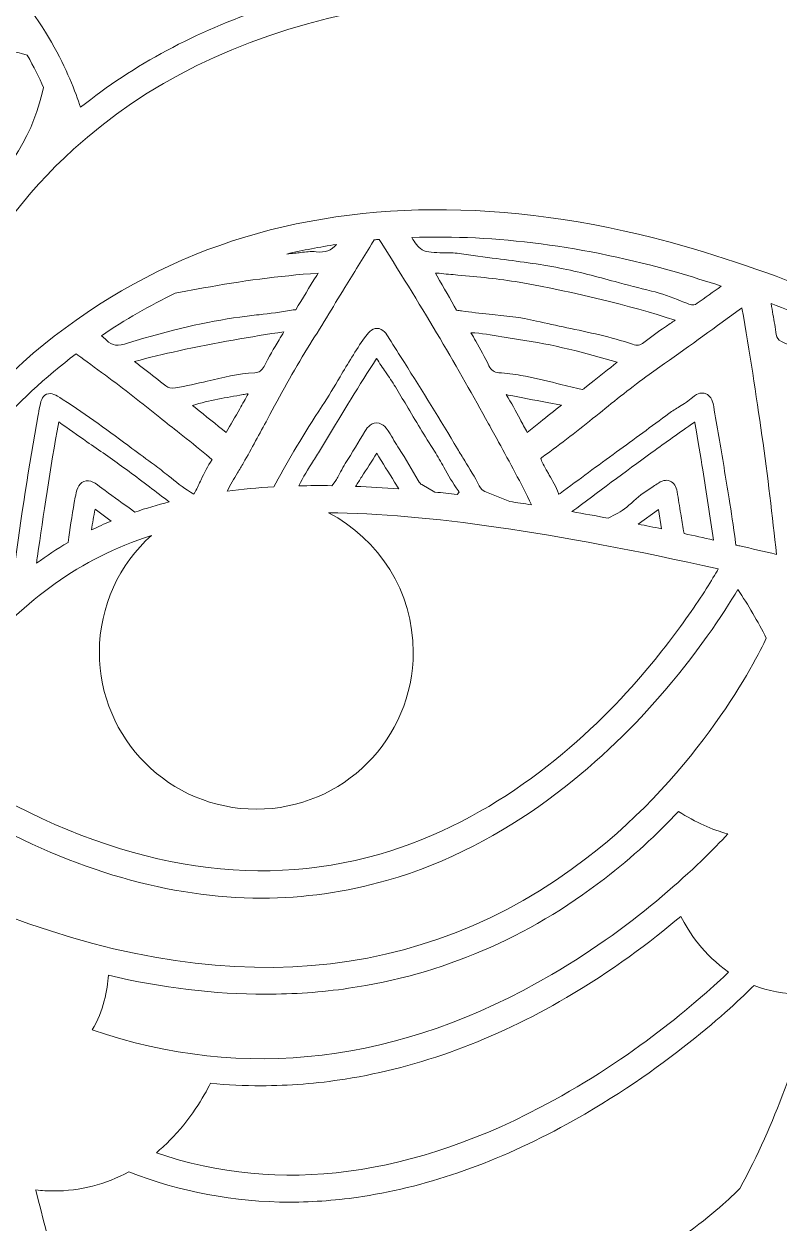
# Model space of a CAD drawing. Extents: x 126 to 2875, y -2951 to -49.
# Drawn here: x 1807 to 2245, y -1525 to -830 of the extents above; entities that cross this region are included whole.
import ezdxf

# ---------------------------------------------------------------- set-up
doc = ezdxf.new("R2010")
doc.units = 0
doc.header["$MEASUREMENT"] = 0
doc.layers.add('Layer 1', color=7, linetype='Continuous')

# ---------------------------------------------------------------- blocks, each defined once
blk = doc.blocks.new('block 2')
at = {"layer": 'Layer 1', "lineweight": 0}
for points, knots in [([(2818.52, -1015.73), (2765.29, -1065.49), (2703.63, -1093.3), (2640.24, -1096.15), (2556.69, -1099.87), (2474.7, -1071.45), (2412.6, -1046.28), (2390.46, -1037.31), (2368.11, -1027.6), (2346.48, -1018.23), (2338.27, -1014.67), (2330.02, -1011.09), (2321.71, -1007.53), (2370.51, -1008.44), (2426.27, -1007.2), (2513.09, -924.65), (2568.78, -871.7), (2642.17, -798.11), (2625.81, -711.87), (2622.52, -694.49), (2611.09, -653.09), (2560.09, -612.54), (2565.36, -622.37), (2601.86, -692.87), (2569.54, -747.69), (2554.2, -773.71), (2526.78, -791.73), (2470.03, -803.98), (2455.63, -807.08), (2439.86, -809.44), (2422.81, -811.04), (2491.94, -734.79), (2533.75, -634.63), (2547.11, -513), (2561.91, -378.42), (2538.09, -252.24), (2515.5, -170.1), (2510.84, -153.21), (2505.7, -136.24), (2500.21, -119.65), (2496.11, -107.32), (2491.02, -97.85), (2485.03, -91.28), (2485.03, -91.28), (2489.08, -88.91), (2489.08, -88.91), (2488.22, -87.43), (2467.53, -52.75), (2420.58, -50.35), (2390.21, -48.79), (2356.11, -61.25), (2319.21, -87.4), (2293.72, -105.48), (2266.78, -130.21), (2238.64, -161.33), (2186.92, -191.97), (2146.46, -219.39), (2111.33, -247.55), (2059.02, -289.5), (2001.37, -329.63), (1934.36, -338.98), (1877.45, -346.93), (1826.29, -329.19), (1772.12, -310.4), (1744.15, -300.69), (1715.23, -290.66), (1685.52, -284.53), (1598.6, -266.59), (1534.9, -282.01), (1500.31, -329.06), (1465.72, -282.01), (1402.02, -266.61), (1315.1, -284.53), (1285.39, -290.66), (1256.47, -300.69), (1228.5, -310.4), (1174.33, -329.19), (1123.17, -346.93), (1066.26, -338.98), (999.25, -329.63), (941.6, -289.5), (889.29, -247.55), (854.16, -219.39), (813.72, -191.97), (761.98, -161.33), (733.84, -130.21), (706.9, -105.48), (681.41, -87.4), (644.51, -61.25), (610.42, -48.78), (580.04, -50.35), (533.09, -52.75), (512.4, -87.43), (511.54, -88.91), (511.54, -88.91), (515.6, -91.28), (515.6, -91.28), (509.6, -97.85), (504.51, -107.32), (500.43, -119.65), (494.91, -136.25), (489.76, -153.22), (485.12, -170.1), (462.53, -252.24), (438.71, -378.42), (453.51, -513), (466.87, -634.63), (508.68, -734.79), (577.81, -811.04), (560.76, -809.44), (544.99, -807.08), (530.59, -803.98), (473.84, -791.73), (446.42, -773.71), (431.08, -747.69), (398.76, -692.87), (435.26, -622.37), (440.53, -612.54), (389.53, -653.09), (378.1, -694.49), (374.81, -711.87), (358.45, -798.11), (431.84, -871.7), (487.53, -924.65), (574.36, -1007.2), (630.11, -1008.44), (678.91, -1007.53), (670.6, -1011.09), (662.35, -1014.67), (654.14, -1018.23), (632.51, -1027.6), (610.16, -1037.31), (588.02, -1046.28), (525.92, -1071.45), (443.9, -1099.88), (360.39, -1096.15), (296.99, -1093.3), (235.33, -1065.49), (182.1, -1015.73), (182.1, -1015.73), (125.87, -963.15), (125.87, -963.15), (125.87, -963.15), (170.22, -1026.07), (170.22, -1026.07), (219.77, -1096.34), (304.4, -1156.08), (385.84, -1178.26), (421.01, -1187.83), (457.96, -1193.28), (496.54, -1194.59), (485.65, -1205.66), (470.29, -1222.36), (453.05, -1244.47), (422.71, -1283.4), (380.73, -1347.02), (353.04, -1429.06), (321.9, -1521.35), (314.84, -1617.62), (332.07, -1715.18), (353.53, -1836.78), (412.97, -1960.62), (508.76, -2083.27), (508.76, -2083.27), (517.35, -2094.25), (517.35, -2094.25), (517.35, -2094.25), (522.39, -2081.24), (522.39, -2081.24), (522.59, -2080.7), (544.03, -2026.57), (607.28, -1966.45), (618.55, -1955.74), (631.63, -1944.41), (646.68, -1932.9), (644.92, -1962.85), (643.59, -2025.77), (654.99, -2105.75), (664.24, -2170.7), (680.05, -2233.27), (701.96, -2291.74), (729.36, -2364.83), (766.43, -2431.68), (812.16, -2490.44), (814.05, -2493.21), (839.63, -2531.25), (859.49, -2587.32), (878.32, -2640.42), (895.73, -2721.14), (871.87, -2804.06), (871.87, -2804.06), (865.62, -2825.84), (865.62, -2825.84), (865.62, -2825.84), (884.08, -2812.68), (884.08, -2812.68), (885.65, -2811.57), (922.92, -2784.71), (954.16, -2735.73), (978.8, -2697.08), (1003.28, -2637.97), (992.89, -2564.05), (993.48, -2564.79), (994.03, -2565.49), (994.54, -2566.17), (1016.21, -2595.31), (1039.76, -2622.73), (1064.5, -2647.63), (1109.21, -2692.65), (1155.37, -2726.78), (1201.72, -2749.11), (1255.68, -2775.1), (1310.13, -2785.14), (1363.64, -2778.93), (1378.87, -2809.5), (1404.34, -2833.21), (1429, -2856.2), (1455.2, -2880.59), (1479.94, -2903.62), (1493.04, -2933.91), (1493.04, -2933.91), (1500.31, -2950.67), (1500.31, -2950.67), (1500.31, -2950.67), (1507.58, -2933.91), (1507.58, -2933.91), (1520.68, -2903.62), (1545.42, -2880.59), (1571.62, -2856.2), (1596.29, -2833.21), (1621.76, -2809.5), (1636.98, -2778.93), (1690.49, -2785.14), (1744.94, -2775.1), (1798.9, -2749.11), (1845.25, -2726.78), (1891.43, -2692.65), (1936.12, -2647.63), (1960.86, -2622.73), (1984.41, -2595.33), (2006.08, -2566.18), (2006.59, -2565.5), (2007.14, -2564.79), (2007.73, -2564.05), (1997.35, -2637.97), (2021.82, -2697.08), (2046.46, -2735.73), (2077.7, -2784.71), (2114.98, -2811.57), (2116.54, -2812.68), (2116.54, -2812.68), (2135, -2825.84), (2135, -2825.84), (2135, -2825.84), (2128.75, -2804.06), (2128.75, -2804.06), (2104.89, -2721.14), (2122.3, -2640.42), (2141.13, -2587.32), (2161.01, -2531.22), (2186.59, -2493.18), (2188.46, -2490.44), (2234.19, -2431.68), (2271.26, -2364.83), (2298.65, -2291.74), (2320.57, -2233.27), (2336.38, -2170.7), (2345.63, -2105.75), (2357.03, -2025.77), (2355.7, -1962.85), (2353.94, -1932.9), (2368.99, -1944.41), (2382.07, -1955.74), (2393.34, -1966.45), (2456.59, -2026.57), (2478.03, -2080.7), (2478.23, -2081.24), (2478.23, -2081.24), (2483.25, -2094.29), (2483.25, -2094.29), (2483.25, -2094.29), (2491.86, -2083.27), (2491.86, -2083.27), (2587.65, -1960.62), (2647.09, -1836.78), (2668.55, -1715.18), (2685.78, -1617.62), (2678.72, -1521.35), (2647.58, -1429.06), (2619.89, -1347.02), (2577.91, -1283.4), (2547.57, -1244.47), (2530.33, -1222.36), (2514.97, -1205.66), (2504.08, -1194.59), (2542.66, -1193.28), (2579.61, -1187.83), (2614.78, -1178.26), (2696.22, -1156.08), (2780.85, -1096.34), (2830.4, -1026.07), (2830.4, -1026.07), (2874.75, -963.15), (2874.75, -963.15), (2874.75, -963.15), (2818.52, -1015.73), (2818.52, -1015.73)], [0, 0, 0, 0, 1, 1, 1, 2, 2, 2, 3, 3, 3, 4, 4, 4, 5, 5, 5, 6, 6, 6, 7, 7, 7, 8, 8, 8, 9, 9, 9, 10, 10, 10, 11, 11, 11, 12, 12, 12, 13, 13, 13, 14, 14, 14, 15, 15, 15, 16, 16, 16, 17, 17, 17, 18, 18, 18, 19, 19, 19, 20, 20, 20, 21, 21, 21, 22, 22, 22, 23, 23, 23, 24, 24, 24, 25, 25, 25, 26, 26, 26, 27, 27, 27, 28, 28, 28, 29, 29, 29, 30, 30, 30, 31, 31, 31, 32, 32, 32, 33, 33, 33, 34, 34, 34, 35, 35, 35, 36, 36, 36, 37, 37, 37, 38, 38, 38, 39, 39, 39, 40, 40, 40, 41, 41, 41, 42, 42, 42, 43, 43, 43, 44, 44, 44, 45, 45, 45, 46, 46, 46, 47, 47, 47, 48, 48, 48, 49, 49, 49, 50, 50, 50, 51, 51, 51, 52, 52, 52, 53, 53, 53, 54, 54, 54, 55, 55, 55, 56, 56, 56, 57, 57, 57, 58, 58, 58, 59, 59, 59, 60, 60, 60, 61, 61, 61, 62, 62, 62, 63, 63, 63, 64, 64, 64, 65, 65, 65, 66, 66, 66, 67, 67, 67, 68, 68, 68, 69, 69, 69, 70, 70, 70, 71, 71, 71, 72, 72, 72, 73, 73, 73, 74, 74, 74, 75, 75, 75, 76, 76, 76, 77, 77, 77, 78, 78, 78, 79, 79, 79, 80, 80, 80, 81, 81, 81, 82, 82, 82, 83, 83, 83, 84, 84, 84, 85, 85, 85, 86, 86, 86, 87, 87, 87, 88, 88, 88, 89, 89, 89, 90, 90, 90, 91, 91, 91, 92, 92, 92, 93, 93, 93, 94, 94, 94, 95, 95, 95, 96, 96, 96, 97, 97, 97, 98, 98, 98, 99, 99, 99, 100, 100, 100, 101, 101, 101, 102, 102, 102, 102]), ([(2582.81, -756.33), (2603.8, -724.07), (2602.18, -687.76), (2595.12, -659.17), (2602.64, -673.57), (2608.83, -691.68), (2610.05, -713.31), (2613.47, -774.62), (2577.19, -841.86), (2502.17, -913.19), (2417.58, -993.62), (2366.87, -992.61), (2317.83, -991.62), (2307, -991.4), (2295.8, -991.18), (2284.46, -991.85), (2284.45, -991.85), (2284.45, -991.85), (2284.45, -991.85), (2284.45, -991.85), (2284.43, -991.85), (2284.43, -991.85), (2253.71, -979.29), (2222.35, -967.61), (2190.36, -958.46), (2095.68, -931.38), (2005.07, -930.36), (1928.34, -955.5), (1848.8, -981.54), (1779.28, -1038.1), (1737.61, -1110.65), (1735.38, -1114.54), (1733.23, -1118.45), (1731.17, -1122.41), (1732.69, -1107.24), (1735.6, -1087.6), (1741.17, -1065.64), (1752.79, -1019.88), (1778.69, -954.39), (1836.06, -902.27), (1920.64, -825.41), (2048.87, -797.41), (2217.17, -819), (2256.95, -824.1), (2293.68, -827.34), (2327.35, -828.72), (2327.38, -828.74), (2327.39, -828.75), (2327.41, -828.77), (2327.41, -828.77), (2327.46, -828.72), (2327.46, -828.72), (2462.18, -834.25), (2547.88, -810.01), (2582.81, -756.33)], [0, 0, 0, 0, 1, 1, 1, 2, 2, 2, 3, 3, 3, 4, 4, 4, 5, 5, 5, 6, 6, 6, 7, 7, 7, 8, 8, 8, 9, 9, 9, 10, 10, 10, 11, 11, 11, 12, 12, 12, 13, 13, 13, 14, 14, 14, 15, 15, 15, 16, 16, 16, 17, 17, 17, 18, 18, 18, 18]), ([(1855.99, -728.77), (1875.39, -741.21), (1891.71, -758.53), (1907.5, -775.26), (1910.01, -777.94), (1912.51, -780.6), (1915.05, -783.26), (1921.36, -789.88), (1927.54, -796.94), (1933.5, -803.76), (1936.69, -807.38), (1939.85, -810.99), (1943.05, -814.59), (1943.3, -814.85), (1943.56, -815.12), (1943.81, -815.39), (1944.11, -815.73), (1944.55, -816.2), (1944.79, -816.5), (1944.79, -816.5), (1945.01, -817.91), (1945.01, -817.91), (1945.01, -817.91), (1946.6, -819.49), (1946.6, -819.49), (1946.93, -819.82), (1947.28, -820.11), (1947.62, -820.41), (1907.02, -833.96), (1871.15, -853.15), (1840.19, -877.98), (1834.38, -860.03), (1819.4, -824.38), (1784.74, -790.4), (1756.7, -762.92), (1721.55, -742.26), (1680.26, -729.01), (1671.44, -726.18), (1662.33, -723.72), (1652.94, -721.57), (1652.94, -721.57), (1650.01, -716.57), (1650.01, -716.57), (1650.01, -716.57), (1650.01, -716.55), (1650.01, -716.55), (1650.45, -716.3), (1651.09, -715.97), (1652.02, -715.57), (1685.3, -701.23), (1720.41, -695.15), (1756.34, -697.51), (1793.97, -699.98), (1827.49, -710.49), (1855.99, -728.77)], [0, 0, 0, 0, 1, 1, 1, 2, 2, 2, 3, 3, 3, 4, 4, 4, 5, 5, 5, 6, 6, 6, 7, 7, 7, 8, 8, 8, 9, 9, 9, 10, 10, 10, 11, 11, 11, 12, 12, 12, 13, 13, 13, 14, 14, 14, 15, 15, 15, 16, 16, 16, 17, 17, 17, 18, 18, 18, 18]), ([(1755.63, -950.69), (1752.16, -953.06), (1748.57, -955.52), (1745.1, -958.02), (1744.55, -958.41), (1744.26, -958.52), (1744.26, -958.56), (1744.17, -958.52), (1743.87, -958.37), (1743.28, -957.83), (1740.65, -955.45), (1737.71, -952.76), (1737.3, -951.7), (1737.85, -950.64), (1741.41, -948.11), (1744.04, -946.22), (1748.47, -943.07), (1753.06, -939.96), (1757.51, -936.93), (1763.08, -933.15), (1768.86, -929.22), (1774.4, -925.17), (1784.39, -917.87), (1791.58, -909.25), (1795.71, -899.56), (1798.7, -892.59), (1797.8, -884.36), (1793.33, -877.56), (1788.52, -870.19), (1780.59, -865.76), (1772.18, -865.72), (1765.49, -865.65), (1759.96, -868.31), (1755.96, -870.67), (1743.72, -877.87), (1735.19, -888.13), (1728.46, -897.22), (1726.69, -899.59), (1724.98, -902.01), (1723.26, -904.42), (1718.84, -910.64), (1714.28, -917.08), (1708.93, -922.69), (1708.36, -923.29), (1708.01, -923.57), (1707.82, -923.68), (1707.62, -923.57), (1707.25, -923.3), (1706.62, -922.72), (1706.62, -922.72), (1706.38, -922.48), (1706.38, -922.48), (1703.93, -920.14), (1701.6, -917.92), (1701.52, -917.13), (1701.44, -916.32), (1703.33, -913.66), (1705.3, -910.86), (1705.3, -910.86), (1705.68, -910.34), (1705.68, -910.34), (1716.97, -894.35), (1732.94, -874.29), (1756.4, -861), (1770.32, -853.11), (1782.52, -848.43), (1794.79, -846.23), (1798.73, -845.52), (1802.48, -845.69), (1805.97, -846.74), (1805.97, -846.74), (1809.24, -847.72), (1809.24, -847.72), (1813.09, -854.46), (1816.21, -860.76), (1818.71, -866.41), (1818.71, -866.41), (1817.71, -870.53), (1817.71, -870.53), (1811.27, -897.07), (1795.98, -920.01), (1772.3, -938.72), (1766.98, -942.93), (1761.2, -946.87), (1755.63, -950.69)], [0, 0, 0, 0, 1, 1, 1, 2, 2, 2, 3, 3, 3, 4, 4, 4, 5, 5, 5, 6, 6, 6, 7, 7, 7, 8, 8, 8, 9, 9, 9, 10, 10, 10, 11, 11, 11, 12, 12, 12, 13, 13, 13, 14, 14, 14, 15, 15, 15, 16, 16, 16, 17, 17, 17, 18, 18, 18, 19, 19, 19, 20, 20, 20, 21, 21, 21, 22, 22, 22, 23, 23, 23, 24, 24, 24, 25, 25, 25, 26, 26, 26, 27, 27, 27, 28, 28, 28, 28]), ([(2198.05, -991.66), (2196.66, -992.68), (2195.55, -993), (2193.06, -992.07), (2191.59, -991.5), (2190.12, -990.93), (2188.66, -990.34), (2183.14, -988.17), (2177.42, -985.94), (2171.46, -984.53), (2164.38, -982.87), (2157.22, -980.92), (2150.31, -979.06), (2139.91, -976.24), (2129.16, -973.33), (2118.28, -971.22), (2106.08, -968.86), (2093.67, -967.26), (2081.65, -965.73), (2074.5, -964.81), (2067.11, -963.86), (2059.89, -962.75), (2056.79, -962.29), (2053.59, -962.28), (2050.5, -962.29), (2045.71, -962.29), (2041.19, -962.31), (2038.34, -960.55), (2035.99, -959.09), (2034.09, -956.39), (2032.38, -953.49), (2080.93, -951.72), (2132.74, -958.45), (2186, -973.69), (2194.69, -976.17), (2203.35, -978.87), (2211.98, -981.71), (2207.14, -985.1), (2202.51, -988.35), (2198.05, -991.66)], [0, 0, 0, 0, 1, 1, 1, 2, 2, 2, 3, 3, 3, 4, 4, 4, 5, 5, 5, 6, 6, 6, 7, 7, 7, 8, 8, 8, 9, 9, 9, 10, 10, 10, 11, 11, 11, 12, 12, 12, 13, 13, 13, 13]), ([(2076.87, -1061.48), (2078.84, -1065.07), (2080.8, -1068.65), (2082.78, -1072.24), (2089.16, -1083.83), (2095.73, -1095.8), (2101.82, -1108.56), (2097.58, -1107.88), (2093.42, -1107.26), (2089.28, -1106.64), (2089.28, -1106.64), (2074.75, -1100.74), (2074.75, -1100.74), (2073.44, -1100.2), (2072.54, -1099.27), (2071.57, -1097.46), (2068.94, -1092.49), (2065.97, -1087.66), (2063.1, -1082.99), (2061.69, -1080.71), (2060.3, -1078.43), (2058.92, -1076.14), (2048.9, -1059.26), (2038.31, -1042.37), (2028.07, -1026.04), (2025.13, -1021.35), (2022.2, -1016.67), (2019.27, -1011.98), (2017.69, -1009.45), (2015.71, -1006.28), (2012.27, -1006.2), (2008.82, -1006.11), (2006.8, -1009.05), (2004.98, -1011.65), (1999.83, -1018.99), (1995.22, -1026.75), (1990.76, -1034.25), (1987.42, -1039.87), (1983.97, -1045.68), (1980.34, -1051.21), (1969.61, -1067.61), (1960.84, -1082.26), (1953.51, -1096), (1953.51, -1096), (1952.41, -1098.09), (1952.41, -1098.09), (1942.97, -1098.63), (1933.95, -1099.46), (1925.29, -1100.6), (1927.08, -1096.95), (1929.17, -1093.47), (1931.22, -1090.08), (1932.41, -1088.14), (1933.58, -1086.21), (1934.69, -1084.27), (1939.49, -1075.84), (1944.14, -1067.18), (1948.65, -1058.81), (1956, -1045.14), (1963.6, -1031.02), (1971.94, -1017.66), (1979.2, -1006.01), (1986.49, -994.09), (1993.53, -982.55), (1998.64, -974.18), (2003.77, -965.79), (2008.93, -957.43), (2008.93, -957.43), (2010.5, -954.88), (2010.5, -954.88), (2011.48, -954.79), (2012.45, -954.69), (2013.41, -954.6), (2013.41, -954.6), (2014.54, -956.39), (2014.54, -956.39), (2039.86, -996.45), (2059.68, -1029.84), (2076.87, -1061.48)], [0, 0, 0, 0, 1, 1, 1, 2, 2, 2, 3, 3, 3, 4, 4, 4, 5, 5, 5, 6, 6, 6, 7, 7, 7, 8, 8, 8, 9, 9, 9, 10, 10, 10, 11, 11, 11, 12, 12, 12, 13, 13, 13, 14, 14, 14, 15, 15, 15, 16, 16, 16, 17, 17, 17, 18, 18, 18, 19, 19, 19, 20, 20, 20, 21, 21, 21, 22, 22, 22, 23, 23, 23, 24, 24, 24, 25, 25, 25, 26, 26, 26, 26]), ([(1976.91, -961.79), (1973.81, -961.42), (1970.81, -961.83), (1967.93, -962.23), (1966.75, -962.4), (1965.58, -962.56), (1964.39, -962.66), (1962.88, -962.78), (1961.35, -962.94), (1959.83, -963.08), (1969.26, -960.84), (1978.89, -958.98), (1988.69, -957.51), (1985.84, -961.07), (1982.16, -962.39), (1976.91, -961.79)], [0, 0, 0, 0, 1, 1, 1, 2, 2, 2, 3, 3, 3, 4, 4, 4, 5, 5, 5, 5]), ([(1977.99, -974.16), (1977.99, -974.16), (1977.19, -975.48), (1977.19, -975.48), (1972.97, -982.43), (1969.01, -988.92), (1965.05, -995.39), (1964.85, -995.42), (1964.61, -995.44), (1964.42, -995.45), (1963.82, -995.5), (1963.22, -995.55), (1962.65, -995.66), (1956.44, -996.85), (1949.98, -997.58), (1943.73, -998.27), (1940.09, -998.68), (1936.31, -999.11), (1932.59, -999.62), (1913.15, -1002.29), (1892.58, -1007.07), (1867.91, -1014.66), (1861.64, -1016.57), (1858.74, -1016.6), (1855.02, -1012.93), (1854.21, -1012.14), (1853.31, -1011.33), (1852.27, -1010.43), (1865.93, -1001.19), (1880.29, -992.95), (1895.15, -985.85), (1895.15, -985.85), (1911.53, -982.76), (1911.53, -982.76), (1933.17, -978.69), (1954.99, -975.86), (1977.99, -974.16)], [0, 0, 0, 0, 1, 1, 1, 2, 2, 2, 3, 3, 3, 4, 4, 4, 5, 5, 5, 6, 6, 6, 7, 7, 7, 8, 8, 8, 9, 9, 9, 10, 10, 10, 11, 11, 11, 12, 12, 12, 12]), ([(2061.3, -996.07), (2060.82, -996.01), (2060.35, -995.96), (2059.86, -995.91), (2059.37, -995.87), (2058.61, -995.8), (2058.38, -995.69), (2054.74, -989.22), (2051.02, -982.73), (2047.08, -975.84), (2047.08, -975.84), (2046.08, -974.1), (2046.08, -974.1), (2046.81, -974.15), (2047.53, -974.21), (2048.22, -974.27), (2051.86, -974.64), (2055.52, -974.96), (2059.18, -975.29), (2070.84, -976.33), (2082.9, -977.42), (2094.62, -979.48), (2128.16, -985.39), (2157.78, -992.57), (2185.12, -1001.47), (2183.26, -1002.77), (2181.4, -1004.05), (2179.53, -1005.33), (2175.35, -1008.18), (2171.03, -1011.14), (2166.96, -1014.39), (2164.79, -1016.11), (2163.27, -1016.35), (2160.47, -1015.4), (2147.93, -1011.16), (2134.92, -1008.44), (2122.34, -1005.81), (2116.54, -1004.59), (2110.54, -1003.34), (2104.72, -1001.96), (2095.62, -999.79), (2086.29, -998.86), (2077.29, -997.94), (2072.01, -997.42), (2066.57, -996.86), (2061.3, -996.07)], [0, 0, 0, 0, 1, 1, 1, 2, 2, 2, 3, 3, 3, 4, 4, 4, 5, 5, 5, 6, 6, 6, 7, 7, 7, 8, 8, 8, 9, 9, 9, 10, 10, 10, 11, 11, 11, 12, 12, 12, 13, 13, 13, 14, 14, 14, 15, 15, 15, 15]), ([(2222.7, -1132.37), (2222.7, -1132.37), (2222.68, -1132.35), (2222.68, -1132.35), (2222.68, -1132.35), (2222.66, -1132.37), (2222.66, -1132.37), (2221.94, -1132.21), (2221.24, -1132.05), (2220.51, -1131.87), (2220.51, -1131.87), (2220.31, -1130.39), (2220.31, -1130.39), (2218.93, -1120.62), (2217.73, -1112.56), (2216.52, -1105.01), (2214.61, -1092.95), (2212.52, -1080.71), (2210.51, -1068.89), (2209.53, -1063.08), (2208.53, -1057.27), (2207.56, -1051.48), (2207.31, -1049.96), (2206.53, -1045.33), (2202.66, -1044), (2201.03, -1043.45), (2198.43, -1043.37), (2195.34, -1046.2), (2193.09, -1048.29), (2190.45, -1049.89), (2187.65, -1051.6), (2185.65, -1052.82), (2183.6, -1054.09), (2181.6, -1055.56), (2171.53, -1063.05), (2161.23, -1070.57), (2151.26, -1077.85), (2140.48, -1085.72), (2129.33, -1093.84), (2118.44, -1101.94), (2118.14, -1102.18), (2117.89, -1102.34), (2117.7, -1102.46), (2117.62, -1102.3), (2117.56, -1102.13), (2117.48, -1101.91), (2116.05, -1098.03), (2114.09, -1094.6), (2112.19, -1091.29), (2111.81, -1090.64), (2111.43, -1089.99), (2111.07, -1089.32), (2109.44, -1086.46), (2107.44, -1082.91), (2107.25, -1081.73), (2107.74, -1081.12), (2109.48, -1079.89), (2110.56, -1079.13), (2121.07, -1071.67), (2131.22, -1063.49), (2141.02, -1055.58), (2150.42, -1047.98), (2160.15, -1040.11), (2170.14, -1032.97), (2170.14, -1032.97), (2179.07, -1026.61), (2179.07, -1026.61), (2193.76, -1016.13), (2208.94, -1005.3), (2223.74, -994.47), (2223.82, -994.43), (2223.88, -994.38), (2223.95, -994.33), (2223.96, -994.35), (2223.96, -994.36), (2223.96, -994.38), (2232.84, -1045.89), (2239.4, -1092.65), (2243.99, -1137.32), (2236.78, -1135.61), (2229.68, -1133.96), (2222.7, -1132.37)], [0, 0, 0, 0, 1, 1, 1, 2, 2, 2, 3, 3, 3, 4, 4, 4, 5, 5, 5, 6, 6, 6, 7, 7, 7, 8, 8, 8, 9, 9, 9, 10, 10, 10, 11, 11, 11, 12, 12, 12, 13, 13, 13, 14, 14, 14, 15, 15, 15, 16, 16, 16, 17, 17, 17, 18, 18, 18, 19, 19, 19, 20, 20, 20, 21, 21, 21, 22, 22, 22, 23, 23, 23, 24, 24, 24, 25, 25, 25, 26, 26, 26, 27, 27, 27, 27]), ([(2356.69, -1060.36), (2372.76, -1073.08), (2386.79, -1085.34), (2399.47, -1097.73), (2395.11, -1098.74), (2390.7, -1099.71), (2386.41, -1100.64), (2383.87, -1101.2), (2381.33, -1101.75), (2378.79, -1102.32), (2378.59, -1102.13), (2378.32, -1101.88), (2378.13, -1101.67), (2377.84, -1101.39), (2377.56, -1101.12), (2377.27, -1100.86), (2337.97, -1065.79), (2294.12, -1036.49), (2246.95, -1013.74), (2244.84, -1012.73), (2244.15, -1011.85), (2243.88, -1009.81), (2243.34, -1005.87), (2242.64, -1001.93), (2241.98, -998.13), (2241.6, -996.04), (2241.23, -993.94), (2240.88, -991.85), (2256.87, -997.77), (2272.73, -1004.1), (2288.44, -1010.64), (2288.44, -1010.64), (2286.73, -1014.18), (2286.73, -1014.18), (2311.99, -1028.05), (2335.53, -1043.58), (2356.69, -1060.36)], [0, 0, 0, 0, 1, 1, 1, 2, 2, 2, 3, 3, 3, 4, 4, 4, 5, 5, 5, 6, 6, 6, 7, 7, 7, 8, 8, 8, 9, 9, 9, 10, 10, 10, 11, 11, 11, 12, 12, 12, 12]), ([(1895.26, -1040.62), (1892.41, -1041.04), (1891.16, -1040.81), (1889.67, -1039.6), (1885.64, -1036.33), (1881.47, -1033.11), (1877.44, -1030.03), (1875.46, -1028.51), (1873.48, -1026.99), (1871.52, -1025.47), (1879.91, -1023.08), (1888.45, -1021.15), (1897.21, -1019.2), (1918.29, -1014.53), (1939.77, -1011), (1958.15, -1008.15), (1957.23, -1009.72), (1956.32, -1011.27), (1955.38, -1012.84), (1952.42, -1017.84), (1949.35, -1023), (1946.63, -1028.3), (1945.36, -1030.77), (1943.89, -1031.75), (1941.21, -1031.91), (1931.73, -1032.46), (1922.58, -1034.65), (1913.73, -1036.77), (1907.69, -1038.21), (1901.43, -1039.71), (1895.26, -1040.62)], [0, 0, 0, 0, 1, 1, 1, 2, 2, 2, 3, 3, 3, 4, 4, 4, 5, 5, 5, 6, 6, 6, 7, 7, 7, 8, 8, 8, 9, 9, 9, 10, 10, 10, 10]), ([(2084.71, -1011.06), (2087.86, -1011.6), (2091.1, -1012.16), (2094.35, -1012.61), (2113.93, -1015.34), (2133.31, -1020.54), (2151.57, -1025.77), (2146.54, -1029.82), (2141.47, -1033.84), (2136.41, -1037.86), (2136.41, -1037.86), (2132.74, -1040.78), (2132.74, -1040.78), (2131.83, -1041.49), (2131.55, -1041.66), (2131.2, -1041.69), (2130.76, -1041.55), (2130.16, -1041.38), (2129.52, -1041.23), (2125.19, -1040.28), (2120.78, -1039.18), (2116.51, -1038.12), (2109.74, -1036.41), (2102.82, -1034.66), (2095.74, -1033.45), (2091.5, -1032.72), (2087.19, -1032.16), (2082.84, -1031.93), (2080.12, -1031.77), (2078.57, -1030.66), (2077.16, -1027.83), (2074.75, -1022.98), (2072.08, -1018.23), (2069.5, -1013.63), (2068.58, -1011.98), (2067.66, -1010.35), (2066.74, -1008.69), (2072.69, -1009.01), (2078.55, -1010.02), (2084.71, -1011.06)], [0, 0, 0, 0, 1, 1, 1, 2, 2, 2, 3, 3, 3, 4, 4, 4, 5, 5, 5, 6, 6, 6, 7, 7, 7, 8, 8, 8, 9, 9, 9, 10, 10, 10, 11, 11, 11, 12, 12, 12, 13, 13, 13, 13]), ([(1854.58, -1033.37), (1865.26, -1041.3), (1875.87, -1049.73), (1886.14, -1057.9), (1889.96, -1060.93), (1893.76, -1063.97), (1897.59, -1066.97), (1902.83, -1071.1), (1908.11, -1075.41), (1913.23, -1079.57), (1913.23, -1079.57), (1916.42, -1082.17), (1916.42, -1082.17), (1916.47, -1082.2), (1916.52, -1082.25), (1916.58, -1082.3), (1913.81, -1086.08), (1911.94, -1090.1), (1910.12, -1094.01), (1909, -1096.45), (1907.92, -1098.77), (1906.66, -1100.98), (1906.66, -1100.98), (1905.87, -1102.37), (1905.87, -1102.37), (1905.87, -1102.37), (1903.95, -1101.17), (1903.95, -1101.17), (1899.49, -1098.38), (1895.43, -1095.13), (1891.13, -1091.7), (1888.52, -1089.61), (1885.79, -1087.44), (1883.01, -1085.4), (1878.65, -1082.22), (1874.32, -1079), (1869.98, -1075.79), (1857.16, -1066.28), (1843.88, -1056.45), (1830.12, -1047.61), (1830.12, -1047.61), (1829.42, -1047.17), (1829.42, -1047.17), (1825.77, -1044.81), (1823.35, -1043.24), (1820.51, -1044.45), (1817.66, -1045.65), (1817.09, -1048.44), (1816.18, -1053.04), (1816.18, -1053.04), (1816.11, -1053.34), (1816.11, -1053.34), (1816, -1053.96), (1815.89, -1054.58), (1815.8, -1055.2), (1815.75, -1055.58), (1815.68, -1055.96), (1815.62, -1056.34), (1810.24, -1086.3), (1805.54, -1116.3), (1801.68, -1145.54), (1794.98, -1143.18), (1788.14, -1141.1), (1781.51, -1139.08), (1781.51, -1139.08), (1780.67, -1138.82), (1780.67, -1138.82), (1780.32, -1138.73), (1780.05, -1138.63), (1779.81, -1138.55), (1780.31, -1134.36), (1780.78, -1130.26), (1781.24, -1126.22), (1782.35, -1116.66), (1783.41, -1107.5), (1784.52, -1098.33), (1785.53, -1090.04), (1786.67, -1081.35), (1787.89, -1072.51), (1787.89, -1072.51), (1788.73, -1066.43), (1788.73, -1066.43), (1803.42, -1049.73), (1819.82, -1034.49), (1837.55, -1021.02), (1837.55, -1021.02), (1838.56, -1021.73), (1838.56, -1021.73), (1842.97, -1024.9), (1848.78, -1029.08), (1854.58, -1033.37)], [0, 0, 0, 0, 1, 1, 1, 2, 2, 2, 3, 3, 3, 4, 4, 4, 5, 5, 5, 6, 6, 6, 7, 7, 7, 8, 8, 8, 9, 9, 9, 10, 10, 10, 11, 11, 11, 12, 12, 12, 13, 13, 13, 14, 14, 14, 15, 15, 15, 16, 16, 16, 17, 17, 17, 18, 18, 18, 19, 19, 19, 20, 20, 20, 21, 21, 21, 22, 22, 22, 23, 23, 23, 24, 24, 24, 25, 25, 25, 26, 26, 26, 27, 27, 27, 28, 28, 28, 29, 29, 29, 30, 30, 30, 30]), ([(2019.06, -1066.21), (2018.29, -1064.93), (2015.98, -1061.05), (2012.02, -1061.05), (2010.06, -1061.05), (2008.51, -1062), (2007.37, -1063.11), (2006.23, -1064.2), (2005.47, -1065.45), (2005.1, -1066.09), (2001.7, -1071.83), (1997.84, -1078.34), (1993.8, -1084.53), (1992.77, -1086.11), (1991.92, -1087.82), (1991.11, -1089.48), (1990.06, -1091.56), (1989.08, -1093.54), (1987.86, -1095.06), (1987.86, -1095.06), (1985.92, -1097.45), (1985.92, -1097.45), (1979.38, -1097.35), (1973.02, -1097.38), (1966.83, -1097.52), (1969.3, -1092.54), (1972.24, -1087.85), (1975.39, -1082.91), (1976.91, -1080.51), (1978.51, -1078.02), (1980.01, -1075.51), (1980.01, -1075.51), (1982.92, -1070.68), (1982.92, -1070.68), (1992.25, -1055.13), (2001.89, -1039.07), (2012, -1023.68), (2013.68, -1026.37), (2015.47, -1028.98), (2017.21, -1031.5), (2019.14, -1034.33), (2021.14, -1037.26), (2022.91, -1040.19), (2025.05, -1043.72), (2027.15, -1047.25), (2029.26, -1050.78), (2034.51, -1059.56), (2039.96, -1068.67), (2045.55, -1077.48), (2047.46, -1080.49), (2049.25, -1083.67), (2050.99, -1086.78), (2053.54, -1091.27), (2056.17, -1095.94), (2059.27, -1100.33), (2059.56, -1100.71), (2059.73, -1100.99), (2059.86, -1101.2), (2059.86, -1101.2), (2058.64, -1102.57), (2058.64, -1102.57), (2054.3, -1102.07), (2050.03, -1101.59), (2045.82, -1101.17), (2045.82, -1101.17), (2038.12, -1096.78), (2038.12, -1096.78), (2037.6, -1096.48), (2036.82, -1095.93), (2036.06, -1094.53), (2032.65, -1088.18), (2028.8, -1082.01), (2025.08, -1076.03), (2023.08, -1072.83), (2021.01, -1069.51), (2019.06, -1066.21)], [0, 0, 0, 0, 1, 1, 1, 2, 2, 2, 3, 3, 3, 4, 4, 4, 5, 5, 5, 6, 6, 6, 7, 7, 7, 8, 8, 8, 9, 9, 9, 10, 10, 10, 11, 11, 11, 12, 12, 12, 13, 13, 13, 14, 14, 14, 15, 15, 15, 16, 16, 16, 17, 17, 17, 18, 18, 18, 19, 19, 19, 20, 20, 20, 21, 21, 21, 22, 22, 22, 23, 23, 23, 24, 24, 24, 25, 25, 25, 25]), ([(1934.44, -1044.65), (1935.47, -1044.48), (1936.5, -1044.31), (1937.53, -1044.12), (1935.86, -1047.03), (1934.22, -1049.92), (1932.55, -1052.84), (1929.93, -1057.44), (1927.3, -1062.05), (1924.67, -1066.67), (1918.78, -1061.88), (1912.86, -1057.1), (1906.7, -1052.13), (1906.7, -1052.13), (1905.15, -1050.86), (1905.15, -1050.86), (1914.97, -1047.95), (1924.83, -1046.28), (1934.44, -1044.65)], [0, 0, 0, 0, 1, 1, 1, 2, 2, 2, 3, 3, 3, 4, 4, 4, 5, 5, 5, 6, 6, 6, 6]), ([(2088.27, -1044.86), (2095.81, -1046.32), (2103.32, -1047.74), (2110.86, -1049.18), (2110.86, -1049.18), (2119.27, -1050.78), (2119.27, -1050.78), (2114.96, -1053.87), (2110.92, -1057.22), (2106.98, -1060.48), (2104.5, -1062.54), (2101.95, -1064.65), (2099.38, -1066.66), (2097.97, -1064.11), (2096.58, -1061.5), (2095.22, -1058.95), (2092.7, -1054.21), (2090.12, -1049.37), (2087.24, -1044.65), (2087.59, -1044.73), (2087.92, -1044.8), (2088.27, -1044.86)], [0, 0, 0, 0, 1, 1, 1, 2, 2, 2, 3, 3, 3, 4, 4, 4, 5, 5, 5, 6, 6, 6, 7, 7, 7, 7]), ([(1852.52, -1098.82), (1849.02, -1096.13), (1845.71, -1093.6), (1842.15, -1094.94), (1838.59, -1096.31), (1837.77, -1100.69), (1837.09, -1104.2), (1835.58, -1112.15), (1834.4, -1120.05), (1833.35, -1127.39), (1833.35, -1127.39), (1832.91, -1130.42), (1832.91, -1130.42), (1826.59, -1134.09), (1820.51, -1138.08), (1814.62, -1142.35), (1814.8, -1141.02), (1814.97, -1139.71), (1815.16, -1138.38), (1818.52, -1115.02), (1822.6, -1087.52), (1827.51, -1060.5), (1832.95, -1064.38), (1838.51, -1068.22), (1843.89, -1071.96), (1850.95, -1076.87), (1858.27, -1081.93), (1865.33, -1087.05), (1873.24, -1092.81), (1881.19, -1098.89), (1888.85, -1104.74), (1888.85, -1104.74), (1891.65, -1106.88), (1891.65, -1106.88), (1884.73, -1108.61), (1878.12, -1110.57), (1871.72, -1112.75), (1871.72, -1112.75), (1868.33, -1110.33), (1868.33, -1110.33), (1863.09, -1106.63), (1857.68, -1102.78), (1852.52, -1098.82)], [0, 0, 0, 0, 1, 1, 1, 2, 2, 2, 3, 3, 3, 4, 4, 4, 5, 5, 5, 6, 6, 6, 7, 7, 7, 8, 8, 8, 9, 9, 9, 10, 10, 10, 11, 11, 11, 12, 12, 12, 13, 13, 13, 14, 14, 14, 14]), ([(2175.49, -1095.91), (2174.48, -1096.57), (2173.47, -1097.24), (2172.44, -1097.9), (2168.61, -1100.39), (2164.65, -1102.97), (2161.2, -1106.22), (2157.4, -1109.79), (2154, -1112.34), (2150.78, -1114.03), (2150.78, -1114.03), (2146.41, -1116.33), (2146.41, -1116.33), (2139.23, -1114.97), (2132.18, -1113.69), (2125.28, -1112.48), (2140.1, -1101.45), (2155.97, -1089.66), (2171.87, -1078.02), (2179.66, -1072.32), (2187.55, -1066.81), (2196.32, -1060.72), (2196.39, -1060.67), (2196.47, -1060.63), (2196.56, -1060.56), (2196.59, -1060.72), (2196.61, -1060.89), (2196.64, -1061.04), (2198.59, -1071.96), (2200.01, -1080.35), (2201.25, -1088.25), (2203.37, -1101.81), (2205.44, -1115.38), (2207.52, -1128.96), (2201.71, -1127.68), (2195.99, -1126.43), (2190.36, -1125.23), (2190.36, -1125.23), (2190.1, -1123.71), (2190.1, -1123.71), (2189.56, -1120.38), (2189.01, -1117.06), (2188.44, -1113.73), (2187.73, -1109.49), (2187.02, -1105.27), (2186.35, -1101.01), (2185.86, -1097.84), (2184.52, -1095.75), (2182.35, -1094.8), (2180.91, -1094.18), (2178.55, -1093.85), (2175.49, -1095.91)], [0, 0, 0, 0, 1, 1, 1, 2, 2, 2, 3, 3, 3, 4, 4, 4, 5, 5, 5, 6, 6, 6, 7, 7, 7, 8, 8, 8, 9, 9, 9, 10, 10, 10, 11, 11, 11, 12, 12, 12, 13, 13, 13, 14, 14, 14, 15, 15, 15, 16, 16, 16, 17, 17, 17, 17]), ([(2024.87, -1099.28), (2016.23, -1098.62), (2007.87, -1098.14), (1999.78, -1097.83), (2000.97, -1095.97), (2002.16, -1094.12), (2003.34, -1092.27), (2006.23, -1087.8), (2009.2, -1083.2), (2012.02, -1078.56), (2015.42, -1084.2), (2018.97, -1089.85), (2022.39, -1095.32), (2022.39, -1095.32), (2024.87, -1099.28), (2024.87, -1099.28)], [0, 0, 0, 0, 1, 1, 1, 2, 2, 2, 3, 3, 3, 4, 4, 4, 5, 5, 5, 5]), ([(1857.92, -1117.98), (1854.02, -1119.61), (1850.24, -1121.33), (1846.52, -1123.15), (1847.12, -1119.12), (1847.77, -1115.13), (1848.58, -1111.14), (1848.58, -1111.14), (1857.92, -1117.98), (1857.92, -1117.98)], [0, 0, 0, 0, 1, 1, 1, 2, 2, 2, 3, 3, 3, 3]), ([(2177.36, -1122.49), (2172.77, -1121.54), (2168.24, -1120.62), (2163.76, -1119.72), (2163.76, -1119.72), (2175.56, -1111.17), (2175.56, -1111.17), (2175.56, -1111.17), (2177.36, -1122.49), (2177.36, -1122.49)], [0, 0, 0, 0, 1, 1, 1, 2, 2, 2, 3, 3, 3, 3]), ([(1881.3, -1126.3), (1862.76, -1142.97), (1851.1, -1167.14), (1851.1, -1194.04), (1851.1, -1244.33), (1891.87, -1285.09), (1942.16, -1285.09), (1992.45, -1285.09), (2033.22, -1244.33), (2033.22, -1194.04), (2033.22, -1158.83), (2013.24, -1128.3), (1984.02, -1113.13), (2041.48, -1113.81), (2114.36, -1124.23), (2210.25, -1145.77), (2206.69, -1151.88), (2200.9, -1161.29), (2192.97, -1172.62), (2185.04, -1183.95), (2174.97, -1197.19), (2162.83, -1210.98), (2131.94, -1246.05), (2080.93, -1291.94), (2013.32, -1311.29), (1939.96, -1332.29), (1861.37, -1318.55), (1779.7, -1270.48), (1778.75, -1246.02), (1778.71, -1221.28), (1779.7, -1196.27), (1808.31, -1163.83), (1839, -1139.95), (1881.3, -1126.3)], [0, 0, 0, 0, 1, 1, 1, 2, 2, 2, 3, 3, 3, 4, 4, 4, 5, 5, 5, 6, 6, 6, 7, 7, 7, 8, 8, 8, 9, 9, 9, 10, 10, 10, 11, 11, 11, 11]), ([(2133.99, -1313.35), (2038.09, -1387.02), (1920.67, -1396.67), (1784.96, -1342.08), (1783.08, -1324.6), (1781.6, -1307), (1780.57, -1289.25), (1836.91, -1320.83), (1891.98, -1336.68), (1945.19, -1336.68), (1969.82, -1336.68), (1994.05, -1333.29), (2017.8, -1326.47), (2089.22, -1306), (2142.73, -1257.85), (2175.03, -1221.07), (2197.81, -1195.15), (2213.36, -1171.45), (2221.6, -1157.71), (2227.62, -1166.65), (2233.13, -1176.1), (2238.11, -1185.96), (2232.12, -1198.61), (2199.3, -1263.18), (2133.99, -1313.35)], [0, 0, 0, 0, 1, 1, 1, 2, 2, 2, 3, 3, 3, 4, 4, 4, 5, 5, 5, 6, 6, 6, 7, 7, 7, 8, 8, 8, 8]), ([(1709.26, -1175.34), (1695.95, -1218), (1691.23, -1264.34), (1694.9, -1315.39), (1698.64, -1367.12), (1710.72, -1422.55), (1732.91, -1489.88), (1732.91, -1489.88), (1736.82, -1501.72), (1736.82, -1501.72), (1777.85, -1625.74), (1863.19, -1883.83), (1783.46, -2017.04), (1757.51, -2060.35), (1715.34, -2087.37), (1658.1, -2097.34), (1619.37, -2104.08), (1576.47, -2101.11), (1527.52, -2088.22), (1527.52, -2088.22), (1528.72, -2087.84), (1528.72, -2087.84), (1528.72, -2087.84), (1528.23, -2087.72), (1528.23, -2087.72), (1552.88, -2077.95), (1575.06, -2064.08), (1593.34, -2046.86), (1602.21, -2038.5), (1609.93, -2029.73), (1616.28, -2020.79), (1623.92, -2010.02), (1626.98, -2006.86), (1639.5, -2000.38), (1676.81, -1981.09), (1698.23, -1942.86), (1717.11, -1909.13), (1717.11, -1909.13), (1718.09, -1907.37), (1718.09, -1907.37), (1744.31, -1860.59), (1758.21, -1815.53), (1759.43, -1773.47), (1761.99, -1684.5), (1721.1, -1606.87), (1681.58, -1531.79), (1655.46, -1482.19), (1628.45, -1430.9), (1614.79, -1377.36), (1598.04, -1311.7), (1611.2, -1256.79), (1653.87, -1214.14), (1673.47, -1194.59), (1695.16, -1182.13), (1709.26, -1175.34)], [0, 0, 0, 0, 1, 1, 1, 2, 2, 2, 3, 3, 3, 4, 4, 4, 5, 5, 5, 6, 6, 6, 7, 7, 7, 8, 8, 8, 9, 9, 9, 10, 10, 10, 11, 11, 11, 12, 12, 12, 13, 13, 13, 14, 14, 14, 15, 15, 15, 16, 16, 16, 17, 17, 17, 18, 18, 18, 18]), ([(2113.66, -1381), (2025.25, -1432.59), (1935.53, -1443.37), (1846.84, -1413.12), (1853.61, -1402.25), (1855.75, -1389.77), (1856.37, -1381.43), (1887.69, -1388.73), (1918.12, -1392.41), (1947.5, -1392.41), (1963.9, -1392.41), (1979.96, -1391.28), (1995.68, -1389), (2049.79, -1381.11), (2099.75, -1359.76), (2144.17, -1325.5), (2160.47, -1312.92), (2174.8, -1299.57), (2187.22, -1286.37), (2197.13, -1292.75), (2206.69, -1297.1), (2215.84, -1299.42), (2199.9, -1316.48), (2163.92, -1351.67), (2113.66, -1381)], [0, 0, 0, 0, 1, 1, 1, 2, 2, 2, 3, 3, 3, 4, 4, 4, 5, 5, 5, 6, 6, 6, 7, 7, 7, 8, 8, 8, 8]), ([(2216.25, -1379.58), (2201.23, -1393.95), (2164.4, -1426.7), (2114.79, -1453.91), (2033.2, -1498.65), (1955.7, -1508.87), (1884.15, -1484.43), (1886.73, -1482.26), (1889.23, -1479.97), (1891.68, -1477.5), (1903.95, -1465.14), (1911.69, -1451.82), (1915.57, -1444.1), (1925.34, -1445.03), (1935.12, -1445.51), (1944.92, -1445.51), (1961.14, -1445.51), (1977.4, -1444.23), (1993.64, -1441.66), (2036.95, -1434.84), (2080.17, -1418.95), (2122.1, -1394.41), (2148.36, -1379.04), (2170.68, -1362.32), (2188.49, -1347.25), (2193.16, -1356.36), (2201.86, -1369.75), (2216.25, -1379.58)], [0, 0, 0, 0, 1, 1, 1, 2, 2, 2, 3, 3, 3, 4, 4, 4, 5, 5, 5, 6, 6, 6, 7, 7, 7, 8, 8, 8, 9, 9, 9, 9]), ([(2222.82, -1505.17), (2212.82, -1514.97), (2178.69, -1546.12), (2123.97, -1571.89), (2063.37, -1600.43), (1964.69, -1627.71), (1838.73, -1595.65), (1829.92, -1566.22), (1821.67, -1536.32), (1814.28, -1505.99), (1814.28, -1505.99), (1814.28, -1505.98), (1814.28, -1505.98), (1817.74, -1506.33), (1821.18, -1506.55), (1824.56, -1506.55), (1840.09, -1506.55), (1854.75, -1502.78), (1868.18, -1495.42), (1898.14, -1507.12), (1929.44, -1513.02), (1961.68, -1513.02), (1975.64, -1513.02), (1989.78, -1511.91), (2004.06, -1509.71), (2042.79, -1503.71), (2082.6, -1489.61), (2122.4, -1467.8), (2178.82, -1436.86), (2218.47, -1399.78), (2231.02, -1387.33), (2239.06, -1390.42), (2248.32, -1392.32), (2258.98, -1392.32), (2260.83, -1392.32), (2262.73, -1392.24), (2264.68, -1392.11), (2257.25, -1428.92), (2243.37, -1466.37), (2222.82, -1505.17)], [0, 0, 0, 0, 1, 1, 1, 2, 2, 2, 3, 3, 3, 4, 4, 4, 5, 5, 5, 6, 6, 6, 7, 7, 7, 8, 8, 8, 9, 9, 9, 10, 10, 10, 11, 11, 11, 12, 12, 12, 13, 13, 13, 13])]:
    blk.add_open_spline(points, degree=3, knots=knots, dxfattribs=at)

msp = doc.modelspace()

# ---------------------------------------------------------------- block references
at = {"layer": 'Layer 1'}
msp.add_blockref('block 2', (0, 0), dxfattribs=at)

doc.saveas('drawing.dxf')
